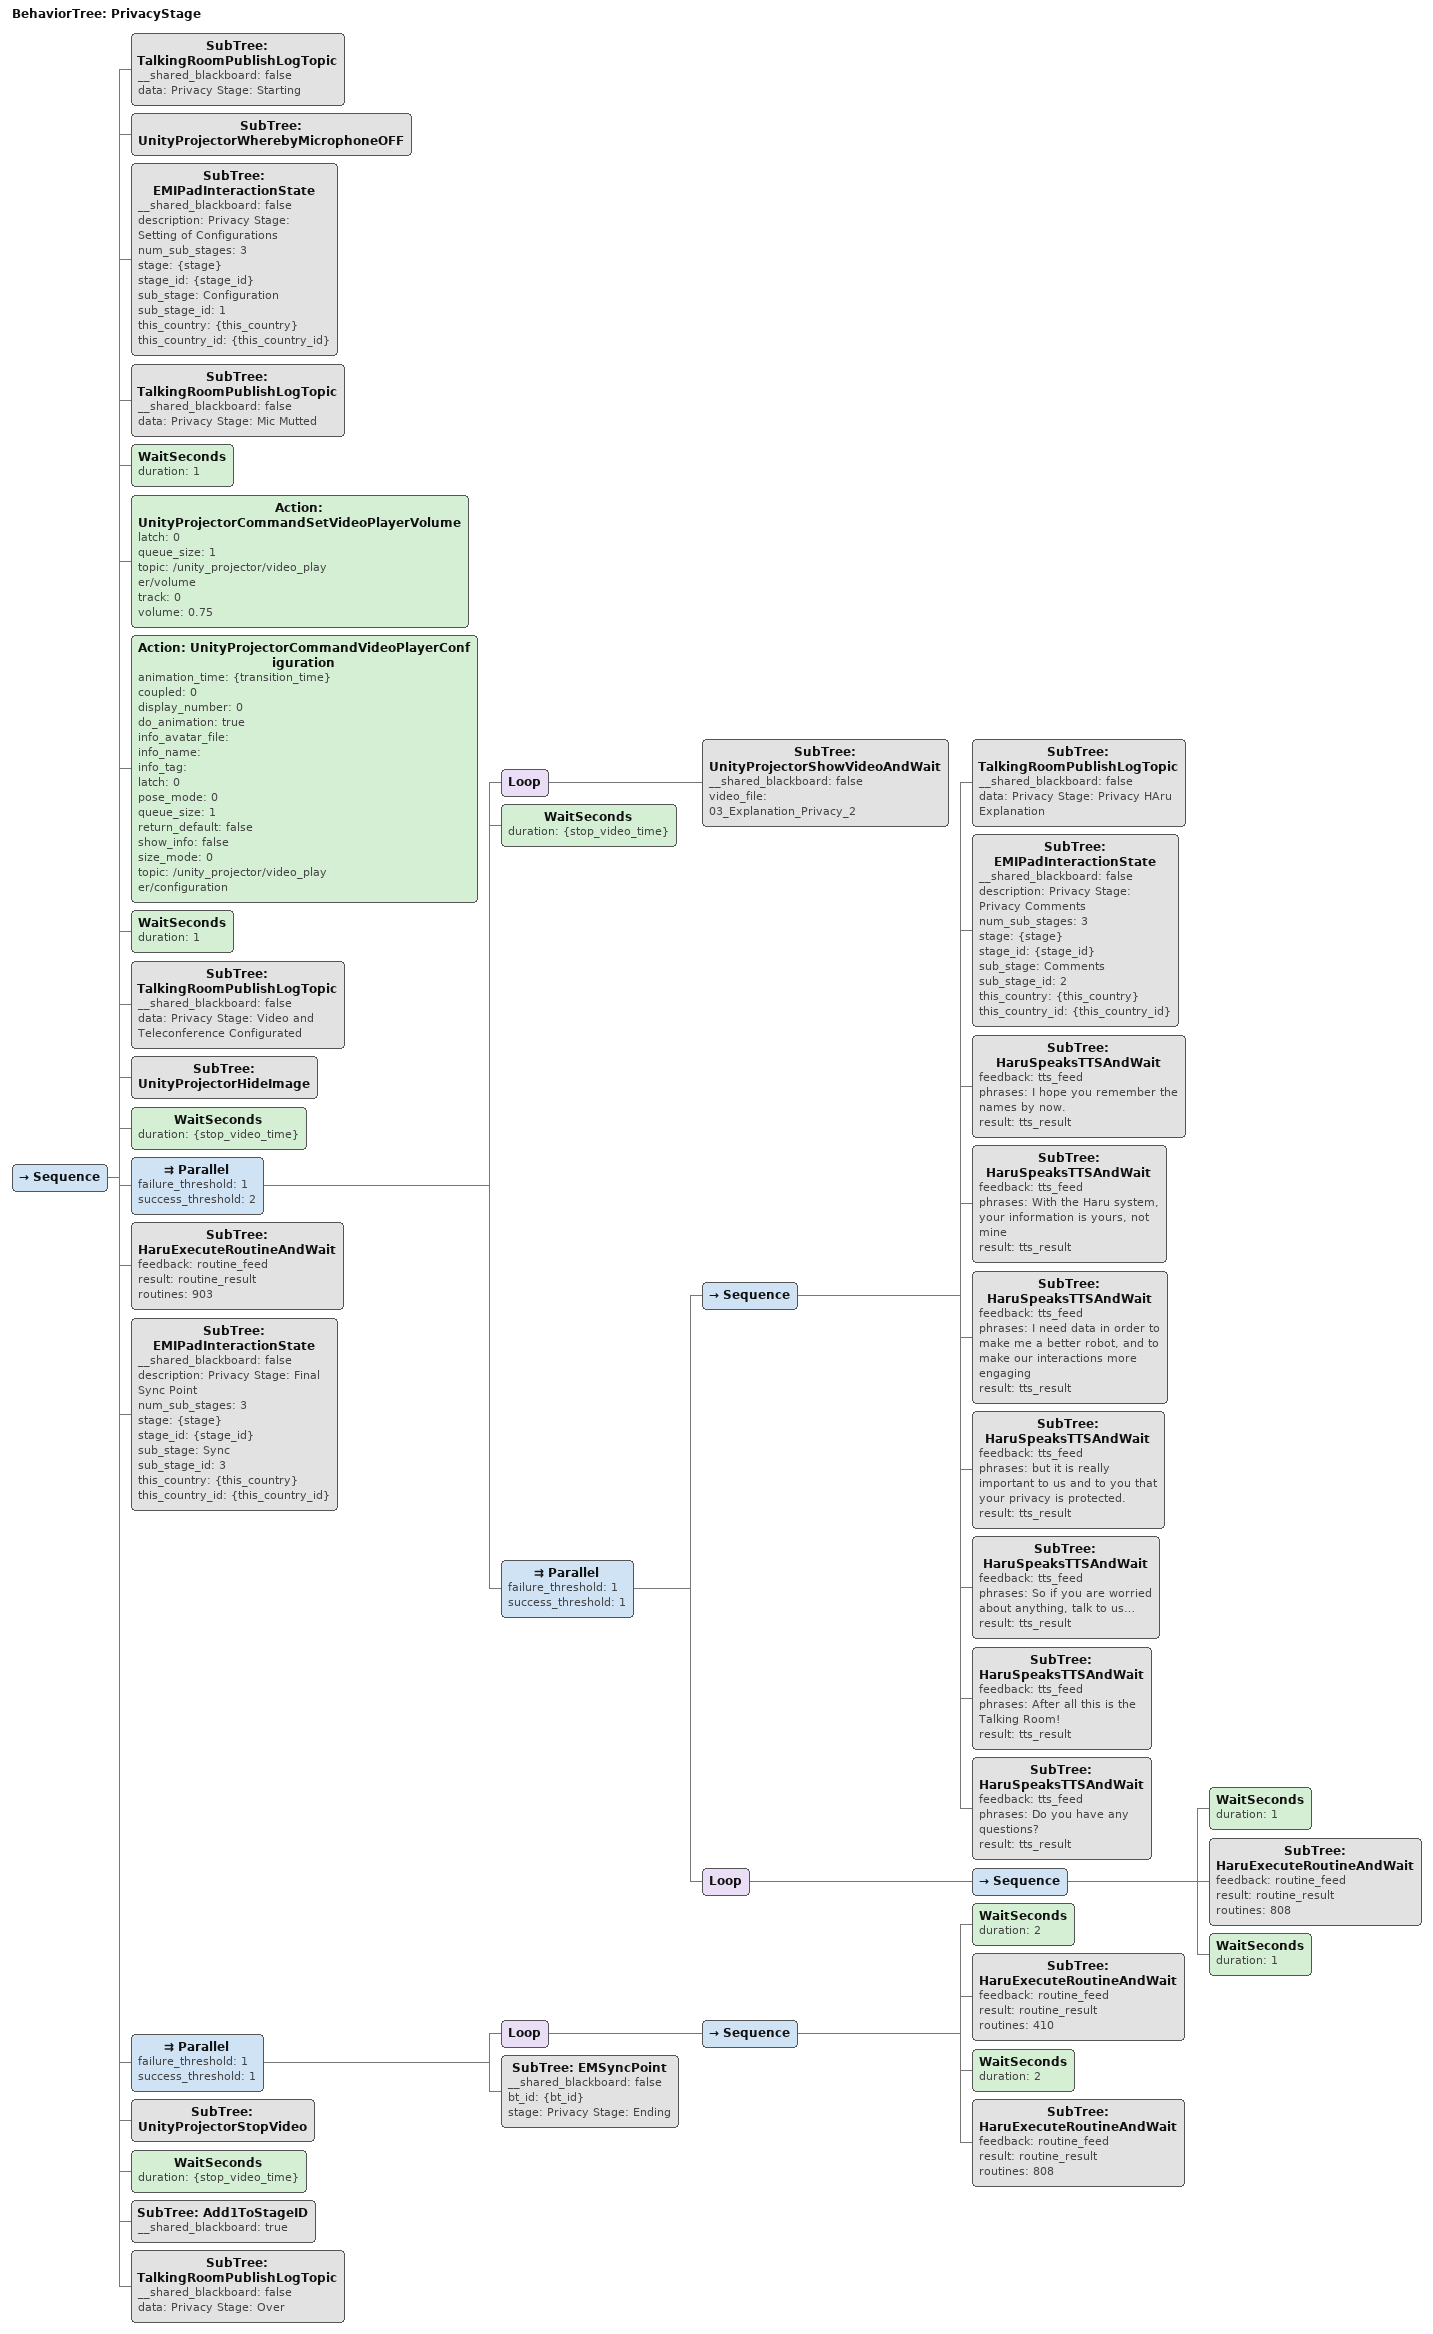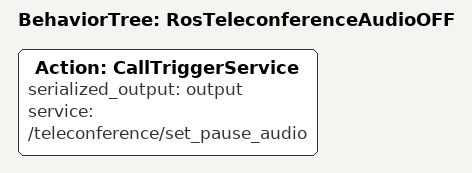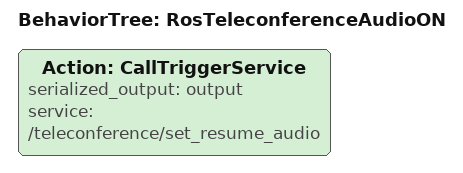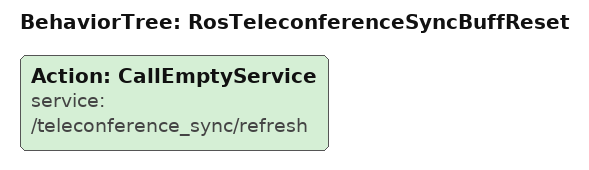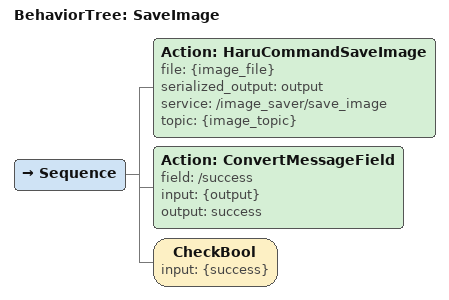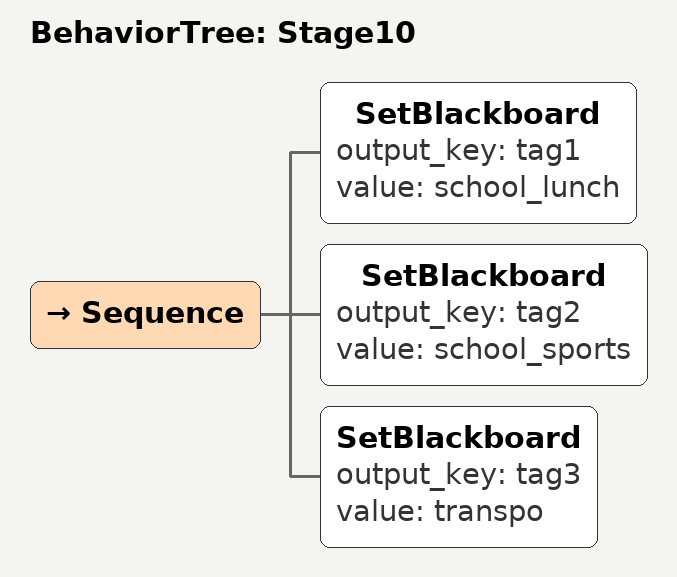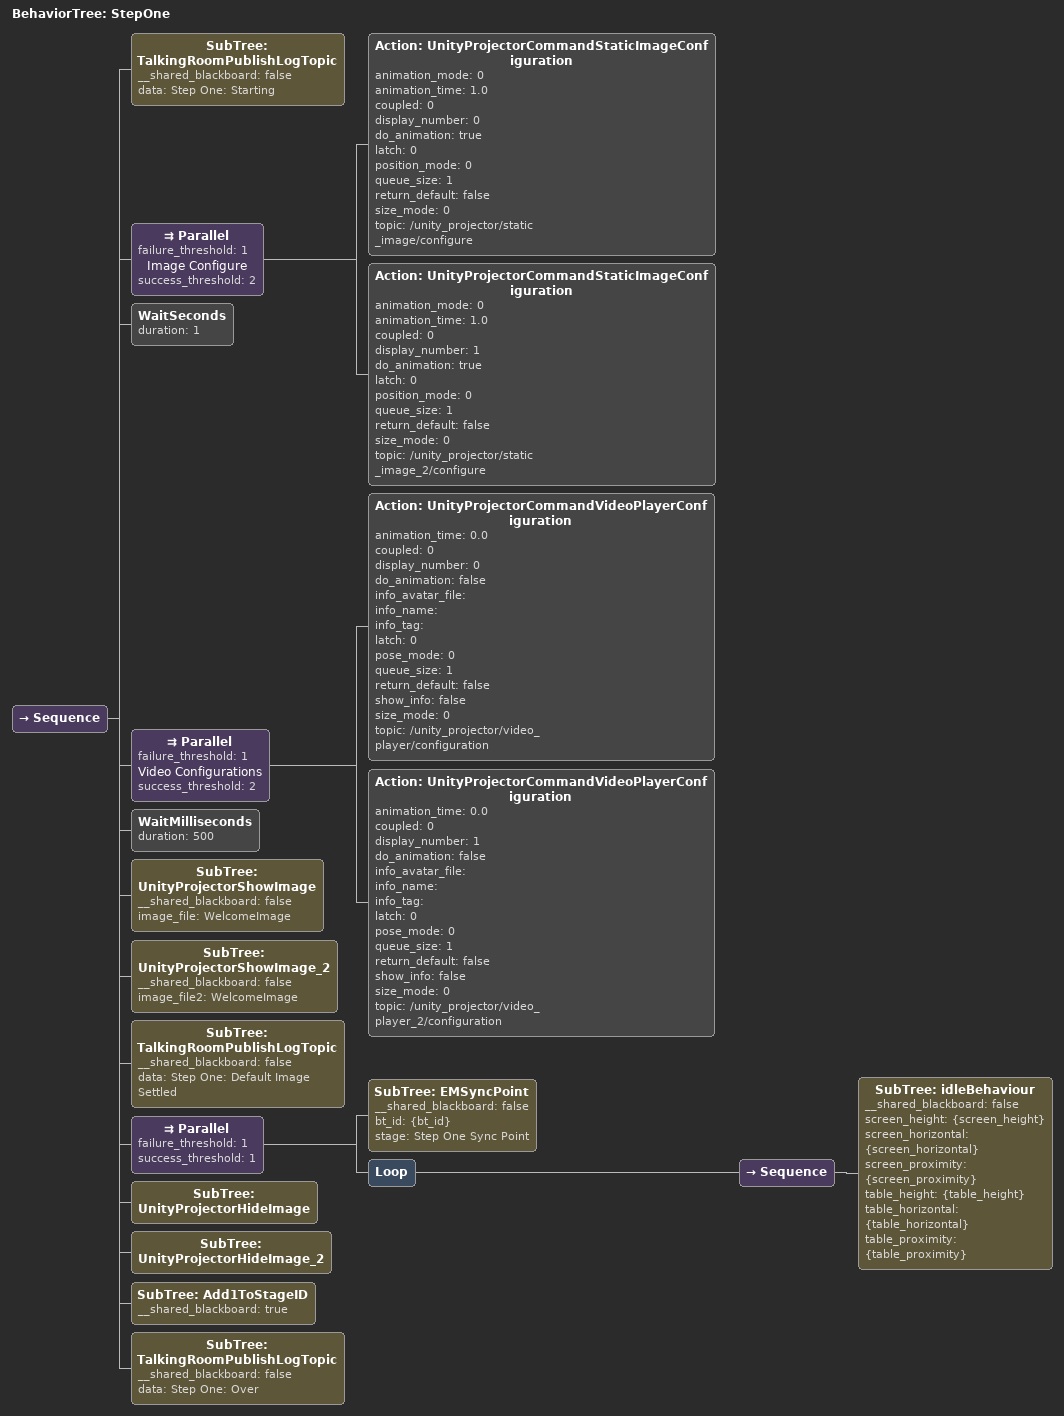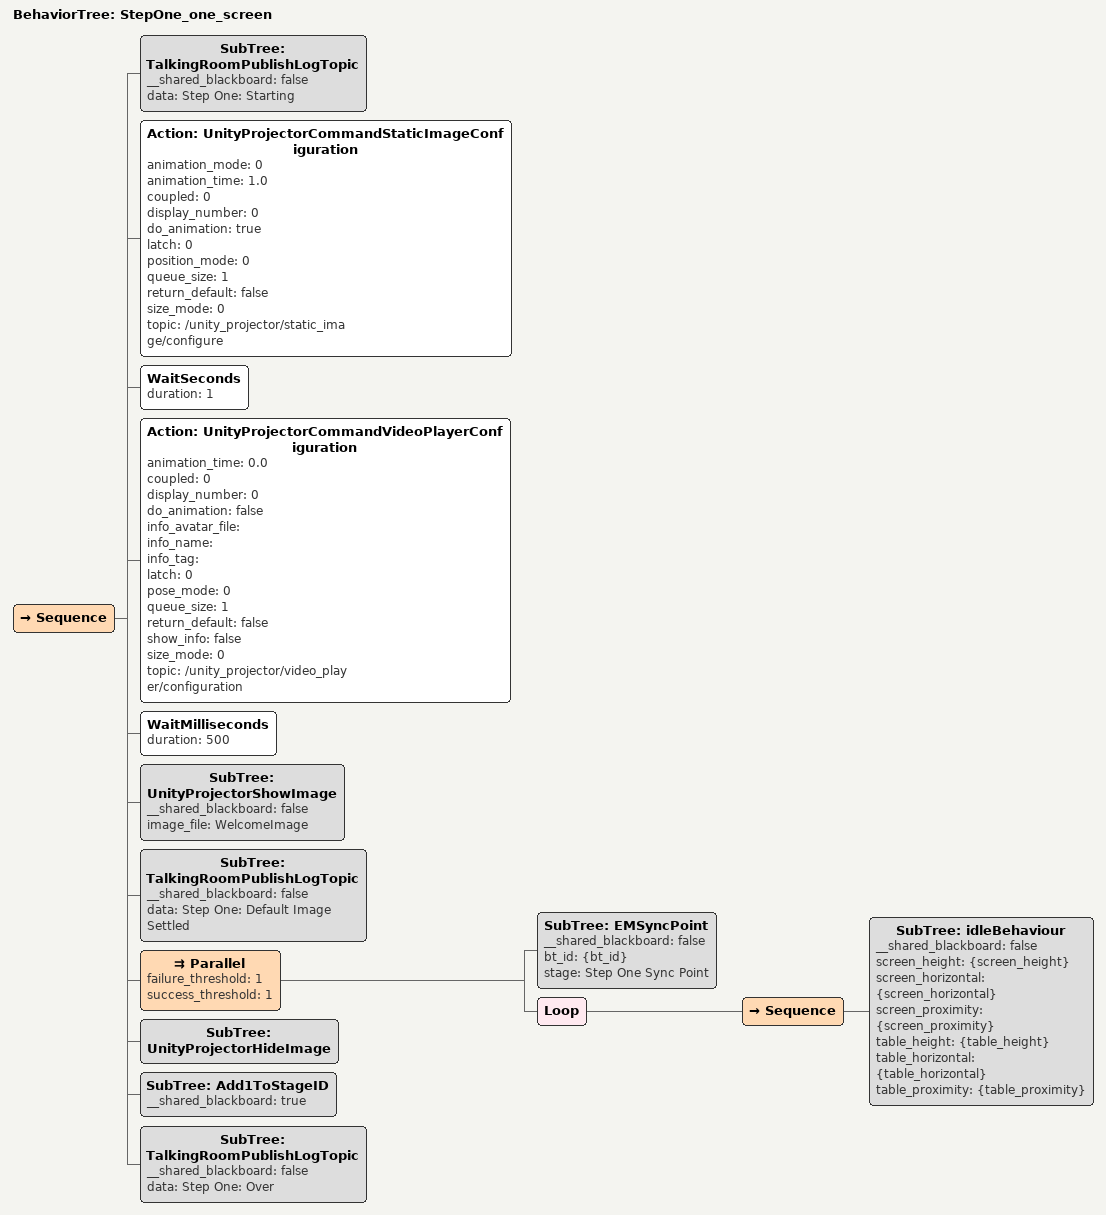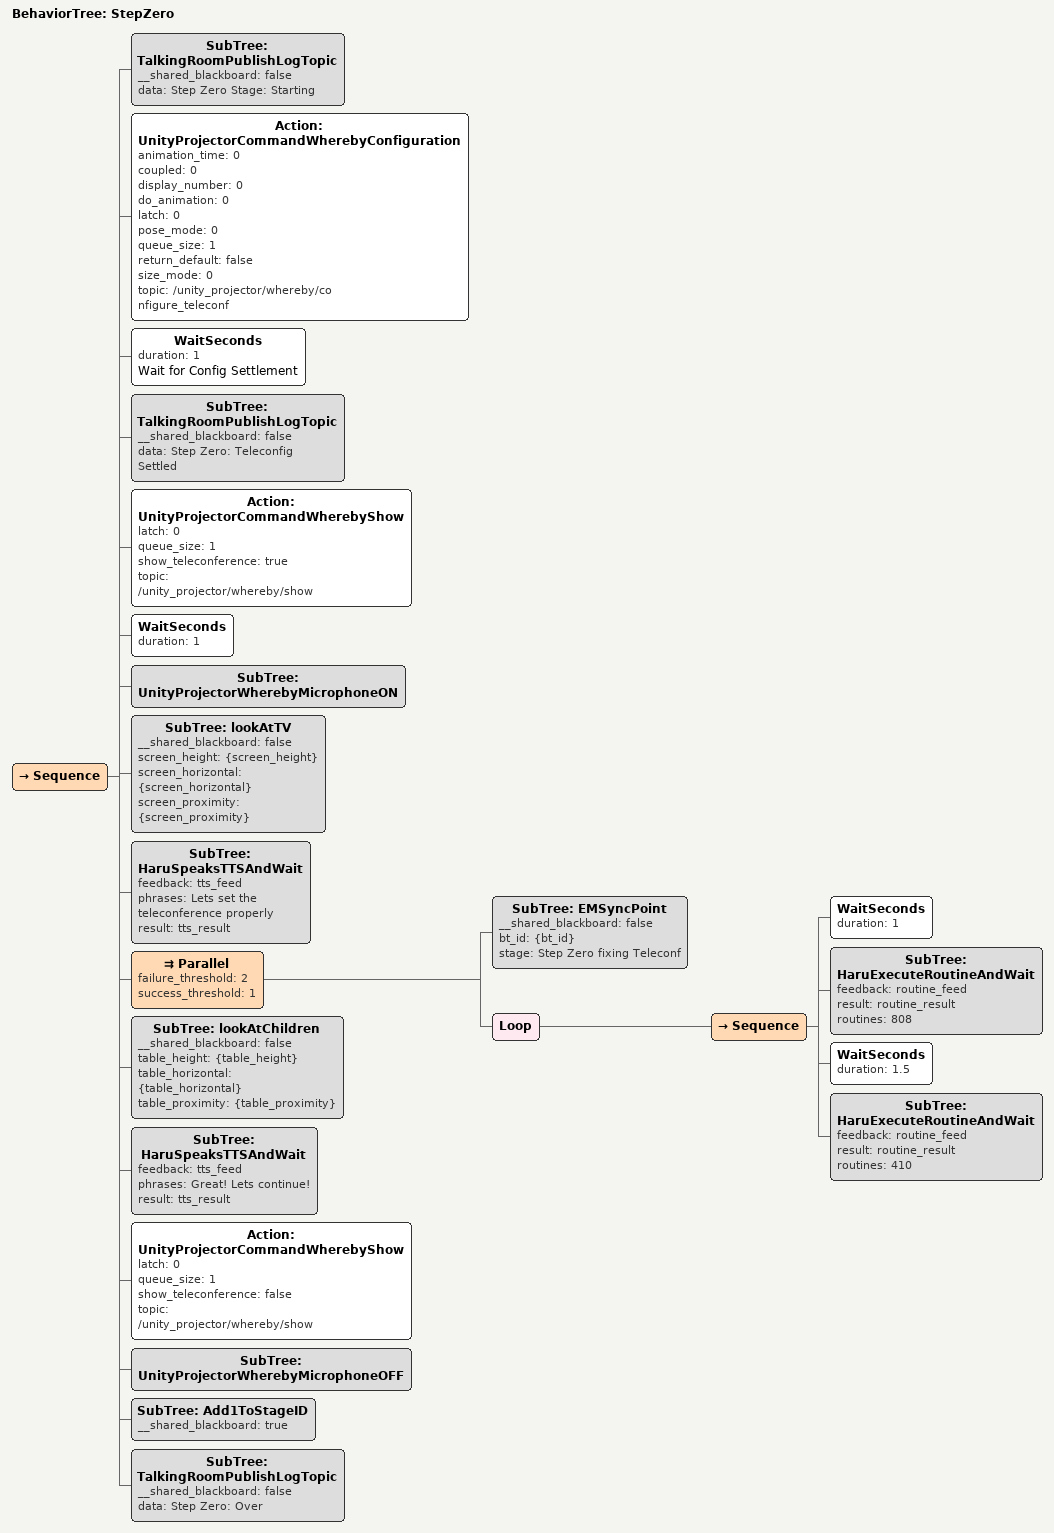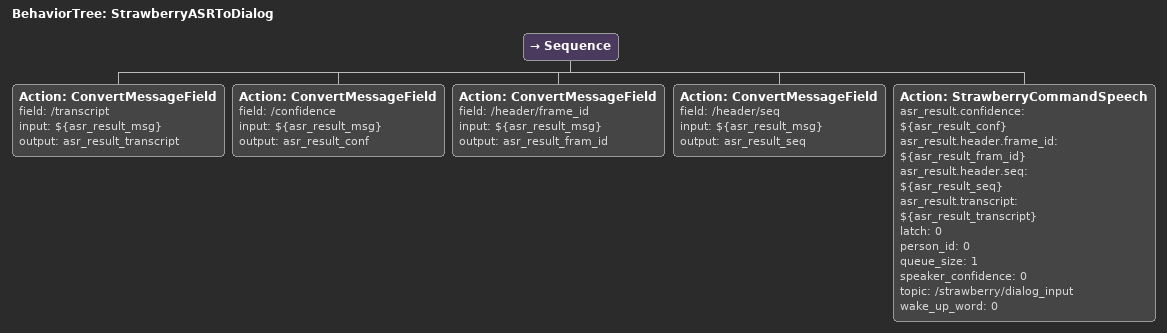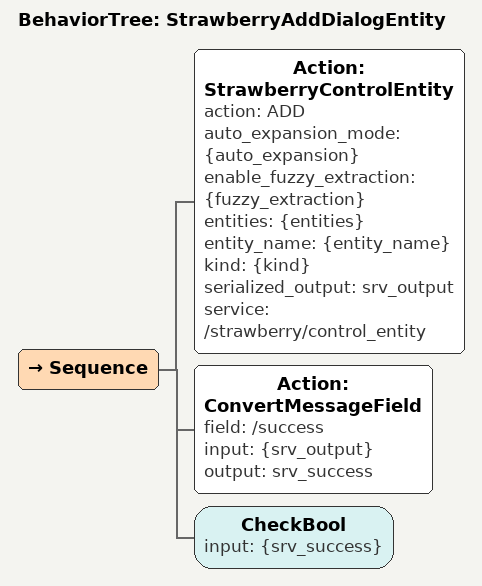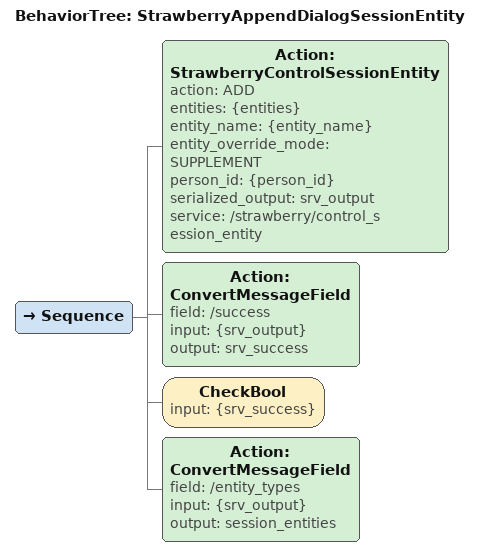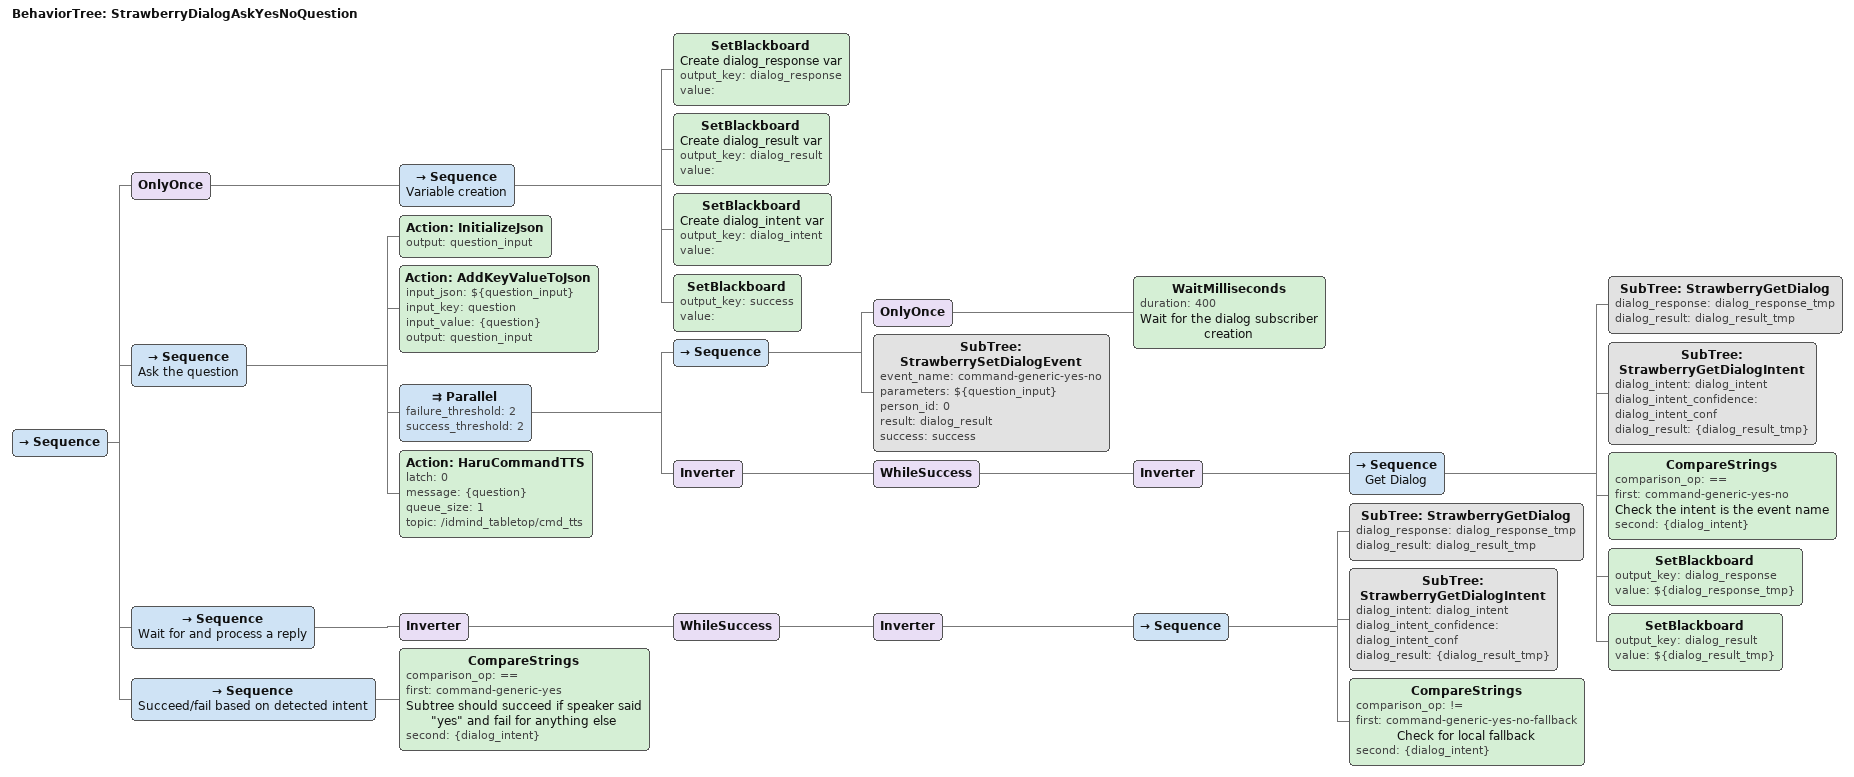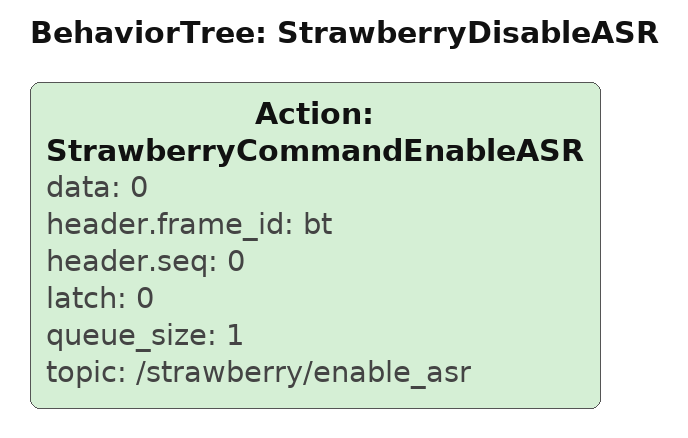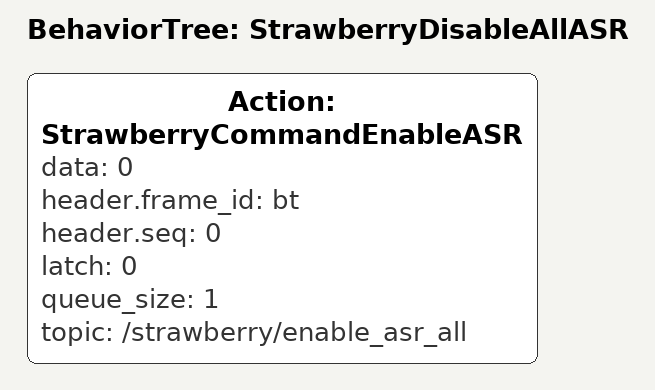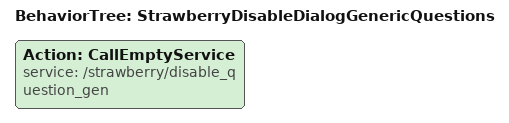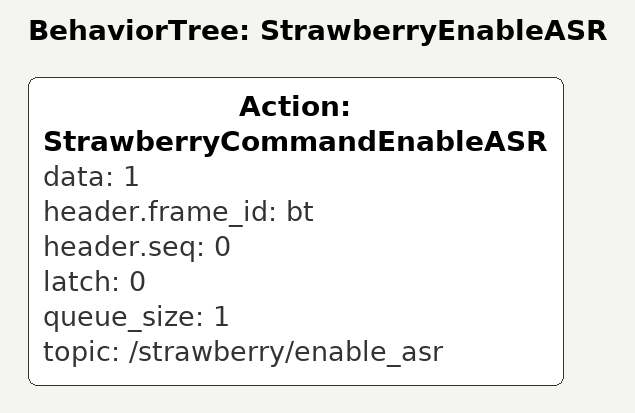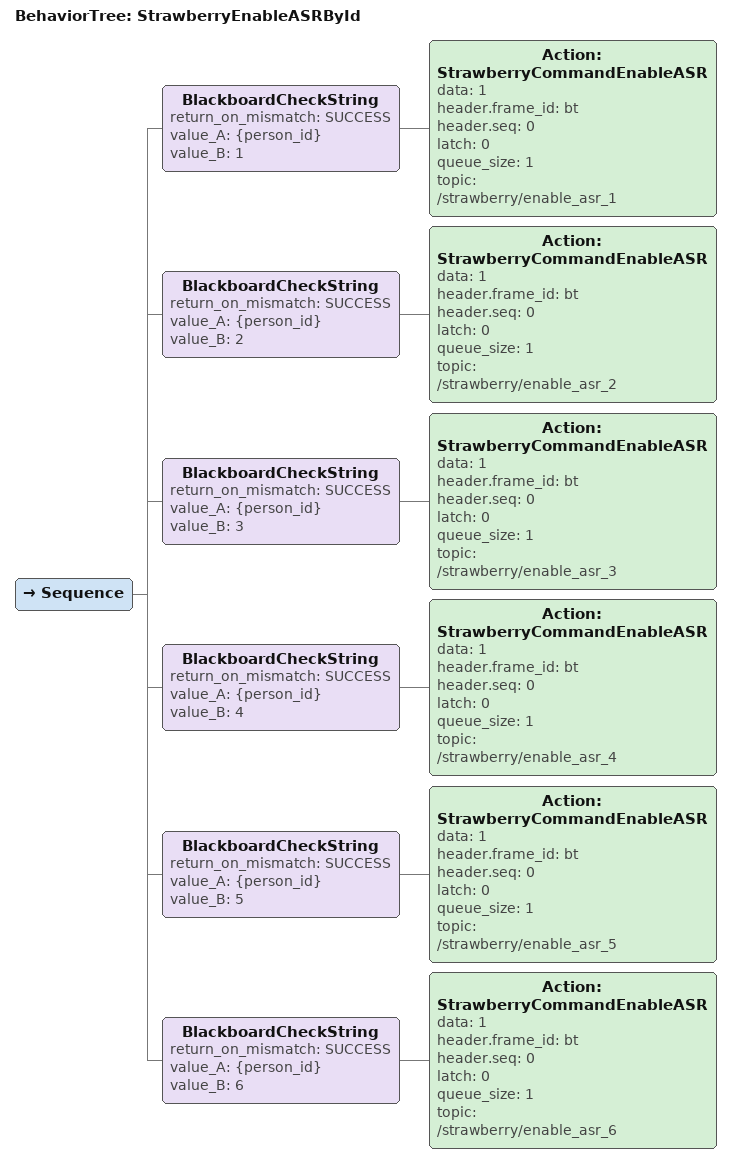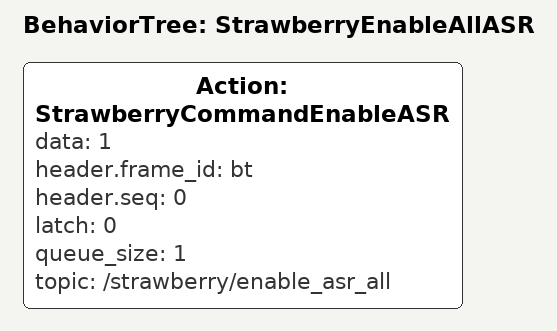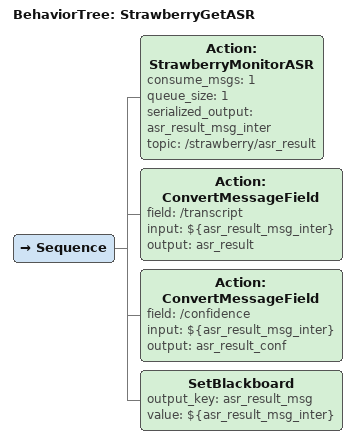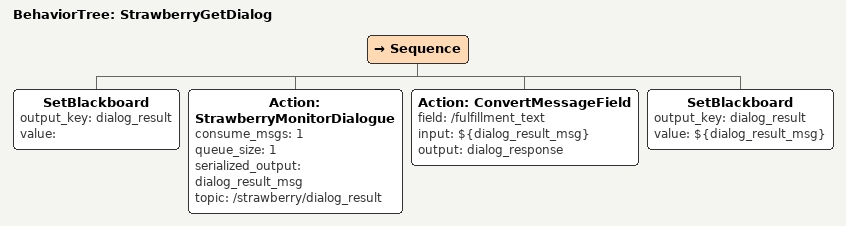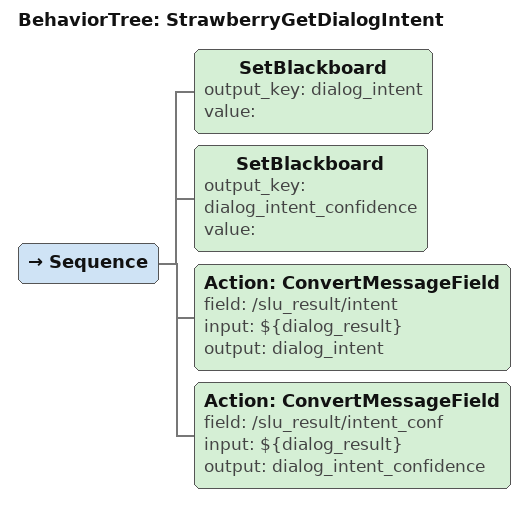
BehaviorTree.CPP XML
<BehaviorTree ID="PrivacyStage">
        <Sequence>
            <SubTree ID="TalkingRoomPublishLogTopic" __shared_blackboard="false" data="Privacy Stage: Starting"/>
            <SubTree ID="UnityProjectorWherebyMicrophoneOFF"/>
            <SubTree ID="EMIPadInteractionState" __shared_blackboard="false" description="Privacy Stage: Setting of Configurations" num_sub_stages="3" stage="{stage}" stage_id="{stage_id}" sub_stage="Configuration" sub_stage_id="1" this_country="{this_country}" this_country_id="{this_country_id}"/>
            <SubTree ID="TalkingRoomPublishLogTopic" __shared_blackboard="false" data="Privacy Stage: Mic Mutted"/>
            <WaitSeconds duration="1"/>
            <Action ID="UnityProjectorCommandSetVideoPlayerVolume" latch="0" queue_size="1" topic="/unity_projector/video_player/volume" track="0" volume="0.75"/>
            <Action ID="UnityProjectorCommandVideoPlayerConfiguration" animation_time=" {transition_time}" coupled="0" display_number="0" do_animation="true" info_avatar_file="" info_name="" info_tag="" latch="0" pose_mode="0" queue_size="1" return_default="false" show_info="false" size_mode="0" topic="/unity_projector/video_player/configuration"/>
            <WaitSeconds duration="1"/>
            <SubTree ID="TalkingRoomPublishLogTopic" __shared_blackboard="false" data="Privacy Stage: Video and Teleconference Configurated"/>
            <SubTree ID="UnityProjectorHideImage"/>
            <WaitSeconds duration="{stop_video_time}"/>
            <Parallel failure_threshold="1" success_threshold="2">
                <Loop>
                    <SubTree ID="UnityProjectorShowVideoAndWait" __shared_blackboard="false" video_file="03_Explanation_Privacy_2"/>
                </Loop>
                <WaitSeconds duration="{stop_video_time}"/>
                <Parallel failure_threshold="1" success_threshold="1">
                    <Sequence>
                        <SubTree ID="TalkingRoomPublishLogTopic" __shared_blackboard="false" data="Privacy Stage: Privacy HAru Explanation"/>
                        <SubTree ID="EMIPadInteractionState" __shared_blackboard="false" description="Privacy Stage: Privacy Comments" num_sub_stages="3" stage="{stage}" stage_id="{stage_id}" sub_stage="Comments" sub_stage_id="2" this_country="{this_country}" this_country_id="{this_country_id}"/>
                        <SubTree ID="HaruSpeaksTTSAndWait" feedback="tts_feed" phrases="I hope you remember the names by now.
" result="tts_result"/>
                        <SubTree ID="HaruSpeaksTTSAndWait" feedback="tts_feed" phrases="With the Haru system, your information is yours, not mine" result="tts_result"/>
                        <SubTree ID="HaruSpeaksTTSAndWait" feedback="tts_feed" phrases="I need data in order to make me a better robot, and to make our interactions more engaging" result="tts_result"/>
                        <SubTree ID="HaruSpeaksTTSAndWait" feedback="tts_feed" phrases="but it is really important to us and to you that your privacy is protected." result="tts_result"/>
                        <SubTree ID="HaruSpeaksTTSAndWait" feedback="tts_feed" phrases="So if you are worried about anything, talk to us…" result="tts_result"/>
                        <SubTree ID="HaruSpeaksTTSAndWait" feedback="tts_feed" phrases="After all this is the Talking Room!
" result="tts_result"/>
                        <SubTree ID="HaruSpeaksTTSAndWait" feedback="tts_feed" phrases="Do you have any questions?" result="tts_result"/>
                    </Sequence>
                    <Loop>
                        <Sequence>
                            <WaitSeconds duration="1"/>
                            <SubTree ID="HaruExecuteRoutineAndWait" feedback="routine_feed" result="routine_result" routines="808"/>
                            <WaitSeconds duration="1"/>
                        </Sequence>
                    </Loop>
                </Parallel>
            </Parallel>
            <SubTree ID="HaruExecuteRoutineAndWait" feedback="routine_feed" result="routine_result" routines="903"/>
            <SubTree ID="EMIPadInteractionState" __shared_blackboard="false" description="Privacy Stage: Final Sync Point" num_sub_stages="3" stage="{stage}" stage_id="{stage_id}" sub_stage="Sync" sub_stage_id="3" this_country="{this_country}" this_country_id="{this_country_id}"/>
            <Parallel failure_threshold="1" success_threshold="1">
                <Loop>
                    <Sequence>
                        <WaitSeconds duration="2"/>
                        <SubTree ID="HaruExecuteRoutineAndWait" feedback="routine_feed" result="routine_result" routines="410"/>
                        <WaitSeconds duration="2"/>
                        <SubTree ID="HaruExecuteRoutineAndWait" feedback="routine_feed" result="routine_result" routines="808"/>
                    </Sequence>
                </Loop>
                <SubTree ID="EMSyncPoint" __shared_blackboard="false" bt_id="{bt_id}" stage="Privacy Stage: Ending"/>
            </Parallel>
            <SubTree ID="UnityProjectorStopVideo"/>
            <WaitSeconds duration="{stop_video_time}"/>
            <SubTree ID="Add1ToStageID" __shared_blackboard="true"/>
            <SubTree ID="TalkingRoomPublishLogTopic" __shared_blackboard="false" data="Privacy Stage: Over"/>
        </Sequence>
    </BehaviorTree>

<BehaviorTree ID="RosTeleconferenceAudioOFF">
    <Action ID="CallTriggerService" serialized_output="output" service="/teleconference/set_pause_audio"/>
</BehaviorTree>

<BehaviorTree ID="RosTeleconferenceAudioON">
    <Action ID="CallTriggerService" serialized_output="output" service="/teleconference/set_resume_audio"/>
</BehaviorTree>

<BehaviorTree ID="RosTeleconferenceSyncBuffReset">
    <Action ID="CallEmptyService" service="/teleconference_sync/refresh"/>
</BehaviorTree>

<BehaviorTree ID="SaveImage">
    <Sequence>
        <Action ID="HaruCommandSaveImage" file="{image_file}" serialized_output="output" service="/image_saver/save_image" topic="{image_topic}"/>
        <Action ID="ConvertMessageField" field="/success" input="{output}" output="success"/>
        <CheckBool input="{success}"/>
    </Sequence>
</BehaviorTree>

<BehaviorTree ID="Stage10">
    <Sequence>
        <SetBlackboard output_key="tag1" value="school_lunch"/>
        <SetBlackboard output_key="tag2" value="school_sports"/>
        <SetBlackboard output_key="tag3" value="transpo"/>
    </Sequence>
</BehaviorTree>

<BehaviorTree ID="StepOne">
    <Sequence>
        <SubTree ID="TalkingRoomPublishLogTopic" __shared_blackboard="false" data="Step One: Starting"/>
        <Parallel failure_threshold="1" name="Image Configure" success_threshold="2">
            <Action ID="UnityProjectorCommandStaticImageConfiguration" animation_mode="0" animation_time="1.0" coupled="0" display_number="0" do_animation="true" latch="0" position_mode="0" queue_size="1" return_default="false" size_mode="0" topic="/unity_projector/static_image/configure"/>
            <Action ID="UnityProjectorCommandStaticImageConfiguration" animation_mode="0" animation_time="1.0" coupled="0" display_number="1" do_animation="true" latch="0" position_mode="0" queue_size="1" return_default="false" size_mode="0" topic="/unity_projector/static_image_2/configure"/>
        </Parallel>
        <WaitSeconds duration="1"/>
        <Parallel failure_threshold="1" name="Video Configurations" success_threshold="2">
            <Action ID="UnityProjectorCommandVideoPlayerConfiguration" animation_time="0.0" coupled="0" display_number="0" do_animation="false" info_avatar_file="" info_name="" info_tag="" latch="0" pose_mode="0" queue_size="1" return_default="false" show_info="false" size_mode="0" topic="/unity_projector/video_player/configuration"/>
            <Action ID="UnityProjectorCommandVideoPlayerConfiguration" animation_time="0.0" coupled="0" display_number="1" do_animation="false" info_avatar_file="" info_name="" info_tag="" latch="0" pose_mode="0" queue_size="1" return_default="false" show_info="false" size_mode="0" topic="/unity_projector/video_player_2/configuration"/>
        </Parallel>
        <WaitMilliseconds duration="500"/>
        <SubTree ID="UnityProjectorShowImage" __shared_blackboard="false" image_file="WelcomeImage"/>
        <SubTree ID="UnityProjectorShowImage_2" __shared_blackboard="false" image_file2="WelcomeImage"/>
        <SubTree ID="TalkingRoomPublishLogTopic" __shared_blackboard="false" data="Step One: Default Image Settled"/>
        <Parallel failure_threshold="1" success_threshold="1">
            <SubTree ID="EMSyncPoint" __shared_blackboard="false" bt_id="{bt_id}" stage="Step One Sync Point"/>
            <Loop>
                <Sequence>
                    <SubTree ID="idleBehaviour" __shared_blackboard="false" screen_height="{screen_height}" screen_horizontal="{screen_horizontal}" screen_proximity="{screen_proximity}" table_height="{table_height}" table_horizontal=" {table_horizontal}" table_proximity="{table_proximity}"/>
                </Sequence>
            </Loop>
        </Parallel>
        <SubTree ID="UnityProjectorHideImage"/>
        <SubTree ID="UnityProjectorHideImage_2"/>
        <SubTree ID="Add1ToStageID" __shared_blackboard="true"/>
        <SubTree ID="TalkingRoomPublishLogTopic" __shared_blackboard="false" data="Step One: Over"/>
    </Sequence>
</BehaviorTree>

<BehaviorTree ID="StepOne_one_screen">
    <Sequence>
        <SubTree ID="TalkingRoomPublishLogTopic" __shared_blackboard="false" data="Step One: Starting"/>
        <Action ID="UnityProjectorCommandStaticImageConfiguration" animation_mode="0" animation_time="1.0" coupled="0" display_number="0" do_animation="true" latch="0" position_mode="0" queue_size="1" return_default="false" size_mode="0" topic="/unity_projector/static_image/configure"/>
        <WaitSeconds duration="1"/>
        <Action ID="UnityProjectorCommandVideoPlayerConfiguration" animation_time="0.0" coupled="0" display_number="0" do_animation="false" info_avatar_file="" info_name="" info_tag="" latch="0" pose_mode="0" queue_size="1" return_default="false" show_info="false" size_mode="0" topic="/unity_projector/video_player/configuration"/>
        <WaitMilliseconds duration="500"/>
        <SubTree ID="UnityProjectorShowImage" __shared_blackboard="false" image_file="WelcomeImage"/>
        <SubTree ID="TalkingRoomPublishLogTopic" __shared_blackboard="false" data="Step One: Default Image Settled"/>
        <Parallel failure_threshold="1" success_threshold="1">
            <SubTree ID="EMSyncPoint" __shared_blackboard="false" bt_id="{bt_id}" stage="Step One Sync Point"/>
            <Loop>
                <Sequence>
                    <SubTree ID="idleBehaviour" __shared_blackboard="false" screen_height="{screen_height}" screen_horizontal="{screen_horizontal}" screen_proximity="{screen_proximity}" table_height="{table_height}" table_horizontal=" {table_horizontal}" table_proximity="{table_proximity}"/>
                </Sequence>
            </Loop>
        </Parallel>
        <SubTree ID="UnityProjectorHideImage"/>
        <SubTree ID="Add1ToStageID" __shared_blackboard="true"/>
        <SubTree ID="TalkingRoomPublishLogTopic" __shared_blackboard="false" data="Step One: Over"/>
    </Sequence>
</BehaviorTree>

<BehaviorTree ID="StepZero">
    <Sequence>
        <SubTree ID="TalkingRoomPublishLogTopic" __shared_blackboard="false" data="Step Zero Stage: Starting"/>
        <Action ID="UnityProjectorCommandWherebyConfiguration" animation_time="0" coupled="0" display_number="0" do_animation="0" latch="0" pose_mode="0" queue_size="1" return_default="false" size_mode="0" topic="/unity_projector/whereby/configure_teleconf"/>
        <WaitSeconds duration="1" name="Wait for Config Settlement"/>
        <SubTree ID="TalkingRoomPublishLogTopic" __shared_blackboard="false" data="Step Zero: Teleconfig Settled"/>
        <Action ID="UnityProjectorCommandWherebyShow" latch="0" queue_size="1" show_teleconference="true" topic="/unity_projector/whereby/show"/>
        <WaitSeconds duration="1"/>
        <SubTree ID="UnityProjectorWherebyMicrophoneON"/>
        <SubTree ID="lookAtTV" __shared_blackboard="false" screen_height="{screen_height}" screen_horizontal="{screen_horizontal}" screen_proximity="{screen_proximity}"/>
        <SubTree ID="HaruSpeaksTTSAndWait" feedback="tts_feed" phrases="Lets set the teleconference properly" result="tts_result"/>
        <Parallel failure_threshold="2" success_threshold="1">
            <SubTree ID="EMSyncPoint" __shared_blackboard="false" bt_id="{bt_id}" stage="Step Zero fixing Teleconf"/>
            <Loop>
                <Sequence>
                    <WaitSeconds duration="1"/>
                    <SubTree ID="HaruExecuteRoutineAndWait" feedback="routine_feed" result="routine_result" routines="808"/>
                    <WaitSeconds duration="1.5"/>
                    <SubTree ID="HaruExecuteRoutineAndWait" feedback="routine_feed" result="routine_result" routines="410"/>
                </Sequence>
            </Loop>
        </Parallel>
        <SubTree ID="lookAtChildren" __shared_blackboard="false" table_height="{table_height}" table_horizontal="{table_horizontal}" table_proximity="{table_proximity}"/>
        <SubTree ID="HaruSpeaksTTSAndWait" feedback="tts_feed" phrases="Great! Lets continue!" result="tts_result"/>
        <Action ID="UnityProjectorCommandWherebyShow" latch="0" queue_size="1" show_teleconference="false" topic="/unity_projector/whereby/show"/>
        <SubTree ID="UnityProjectorWherebyMicrophoneOFF"/>
        <SubTree ID="Add1ToStageID" __shared_blackboard="true"/>
        <SubTree ID="TalkingRoomPublishLogTopic" __shared_blackboard="false" data="Step Zero: Over"/>
    </Sequence>
</BehaviorTree>

<BehaviorTree ID="StrawberryASRToDialog">
    <Sequence>
        <Action ID="ConvertMessageField" field="/transcript" input="${asr_result_msg}" output="asr_result_transcript"/>
        <Action ID="ConvertMessageField" field="/confidence" input="${asr_result_msg}" output="asr_result_conf"/>
        <Action ID="ConvertMessageField" field="/header/frame_id" input="${asr_result_msg}" output="asr_result_fram_id"/>
        <Action ID="ConvertMessageField" field="/header/seq" input="${asr_result_msg}" output="asr_result_seq"/>
        <Action ID="StrawberryCommandSpeech" asr_result.confidence="${asr_result_conf}" asr_result.header.frame_id="${asr_result_fram_id}" asr_result.header.seq="${asr_result_seq}" asr_result.transcript="${asr_result_transcript}" latch="0" person_id="0" queue_size="1" speaker_confidence="0" topic="/strawberry/dialog_input" wake_up_word="0"/>
    </Sequence>
</BehaviorTree>

<BehaviorTree ID="StrawberryAddDialogEntity">
    <Sequence>
        <Action ID="StrawberryControlEntity" action="ADD" auto_expansion_mode="{auto_expansion}" enable_fuzzy_extraction="{fuzzy_extraction}" entities="{entities}" entity_name="{entity_name}" kind="{kind}" serialized_output="srv_output" service="/strawberry/control_entity"/>
        <Action ID="ConvertMessageField" field="/success" input="{srv_output}" output="srv_success"/>
        <CheckBool input="{srv_success}"/>
    </Sequence>
</BehaviorTree>

<BehaviorTree ID="StrawberryAppendDialogSessionEntity">
    <Sequence>
        <Action ID="StrawberryControlSessionEntity" action="ADD" entities="{entities}" entity_name="{entity_name}" entity_override_mode="SUPPLEMENT" person_id="{person_id}" serialized_output="srv_output" service="/strawberry/control_session_entity"/>
        <Action ID="ConvertMessageField" field="/success" input="{srv_output}" output="srv_success"/>
        <CheckBool input="{srv_success}"/>
        <Action ID="ConvertMessageField" field="/entity_types" input="{srv_output}" output="session_entities"/>
    </Sequence>
</BehaviorTree>

<BehaviorTree ID="StrawberryDialogAskYesNoQuestion">
    <Sequence>
        <OnlyOnce>
            <Sequence name="Variable creation">
                <SetBlackboard name="Create dialog_response var" output_key="dialog_response" value=""/>
                <SetBlackboard name="Create dialog_result var" output_key="dialog_result" value=""/>
                <SetBlackboard name="Create dialog_intent var" output_key="dialog_intent" value=""/>
                <SetBlackboard output_key="success" value=""/>
            </Sequence>
        </OnlyOnce>
        <Sequence name="Ask the question">
            <Action ID="InitializeJson" output="question_input"/>
            <Action ID="AddKeyValueToJson" input_json="${question_input}" input_key="question" input_value="{question}" output="question_input"/>
            <Parallel failure_threshold="2" success_threshold="2">
                <Sequence>
                    <OnlyOnce>
                        <WaitMilliseconds duration="400" name="Wait for the dialog subscriber creation"/>
                    </OnlyOnce>
                    <SubTree ID="StrawberrySetDialogEvent" event_name="command-generic-yes-no" parameters="${question_input}" person_id="0" result="dialog_result" success="success"/>
                </Sequence>
                <Inverter>
                    <WhileSuccess>
                        <Inverter>
                            <Sequence name="Get Dialog">
                                <SubTree ID="StrawberryGetDialog" dialog_response="dialog_response_tmp" dialog_result="dialog_result_tmp"/>
                                <SubTree ID="StrawberryGetDialogIntent" dialog_intent="dialog_intent" dialog_intent_confidence="dialog_intent_conf" dialog_result="{dialog_result_tmp}"/>
                                <CompareStrings comparison_op="==" first="command-generic-yes-no" name="Check the intent is the event name" second="{dialog_intent}"/>
                                <SetBlackboard output_key="dialog_response" value="${dialog_response_tmp}"/>
                                <SetBlackboard output_key="dialog_result" value="${dialog_result_tmp}"/>
                            </Sequence>
                        </Inverter>
                    </WhileSuccess>
                </Inverter>
            </Parallel>
            <Action ID="HaruCommandTTS" latch="0" message="{question}" queue_size="1" topic="/idmind_tabletop/cmd_tts"/>
        </Sequence>
        <Sequence name="Wait for and process a reply">
            <Inverter>
                <WhileSuccess>
                    <Inverter>
                        <Sequence>
                            <SubTree ID="StrawberryGetDialog" dialog_response="dialog_response_tmp" dialog_result="dialog_result_tmp"/>
                            <SubTree ID="StrawberryGetDialogIntent" dialog_intent="dialog_intent" dialog_intent_confidence="dialog_intent_conf" dialog_result="{dialog_result_tmp}"/>
                            <CompareStrings comparison_op="!=" first="command-generic-yes-no-fallback" name="Check for local fallback" second="{dialog_intent}"/>
                        </Sequence>
                    </Inverter>
                </WhileSuccess>
            </Inverter>
        </Sequence>
        <Sequence name="Succeed/fail based on detected intent">
            <CompareStrings comparison_op="==" first="command-generic-yes" name="Subtree should succeed if speaker said &quot;yes&quot; and fail for anything else" second="{dialog_intent}"/>
        </Sequence>
    </Sequence>
</BehaviorTree>

<BehaviorTree ID="StrawberryDisableASR">
    <Action ID="StrawberryCommandEnableASR" data="0" header.frame_id="bt" header.seq="0" latch="0" queue_size="1" topic="/strawberry/enable_asr"/>
</BehaviorTree>

<BehaviorTree ID="StrawberryDisableAllASR">
    <Action ID="StrawberryCommandEnableASR" data="0" header.frame_id="bt" header.seq="0" latch="0" queue_size="1" topic="/strawberry/enable_asr_all"/>
</BehaviorTree>

<BehaviorTree ID="StrawberryDisableDialogGenericQuestions">
    <Action ID="CallEmptyService" service="/strawberry/disable_question_gen"/>
</BehaviorTree>

<BehaviorTree ID="StrawberryEnableASR">
    <Action ID="StrawberryCommandEnableASR" data="1" header.frame_id="bt" header.seq="0" latch="0" queue_size="1" topic="/strawberry/enable_asr"/>
</BehaviorTree>

<BehaviorTree ID="StrawberryEnableASRById">
    <Sequence>
        <BlackboardCheckString return_on_mismatch="SUCCESS" value_A="{person_id}" value_B="1">
            <Action ID="StrawberryCommandEnableASR" data="1" header.frame_id="bt" header.seq="0" latch="0" queue_size="1" topic="/strawberry/enable_asr_1"/>
        </BlackboardCheckString>
        <BlackboardCheckString return_on_mismatch="SUCCESS" value_A="{person_id}" value_B="2">
            <Action ID="StrawberryCommandEnableASR" data="1" header.frame_id="bt" header.seq="0" latch="0" queue_size="1" topic="/strawberry/enable_asr_2"/>
        </BlackboardCheckString>
        <BlackboardCheckString return_on_mismatch="SUCCESS" value_A="{person_id}" value_B="3">
            <Action ID="StrawberryCommandEnableASR" data="1" header.frame_id="bt" header.seq="0" latch="0" queue_size="1" topic="/strawberry/enable_asr_3"/>
        </BlackboardCheckString>
        <BlackboardCheckString return_on_mismatch="SUCCESS" value_A="{person_id}" value_B="4">
            <Action ID="StrawberryCommandEnableASR" data="1" header.frame_id="bt" header.seq="0" latch="0" queue_size="1" topic="/strawberry/enable_asr_4"/>
        </BlackboardCheckString>
        <BlackboardCheckString return_on_mismatch="SUCCESS" value_A="{person_id}" value_B="5">
            <Action ID="StrawberryCommandEnableASR" data="1" header.frame_id="bt" header.seq="0" latch="0" queue_size="1" topic="/strawberry/enable_asr_5"/>
        </BlackboardCheckString>
        <BlackboardCheckString return_on_mismatch="SUCCESS" value_A="{person_id}" value_B="6">
            <Action ID="StrawberryCommandEnableASR" data="1" header.frame_id="bt" header.seq="0" latch="0" queue_size="1" topic="/strawberry/enable_asr_6"/>
        </BlackboardCheckString>
    </Sequence>
</BehaviorTree>

<BehaviorTree ID="StrawberryEnableAllASR">
    <Action ID="StrawberryCommandEnableASR" data="1" header.frame_id="bt" header.seq="0" latch="0" queue_size="1" topic="/strawberry/enable_asr_all"/>
</BehaviorTree>

<BehaviorTree ID="StrawberryGetASR">
    <Sequence>
        <Action ID="StrawberryMonitorASR" consume_msgs="1" queue_size="1" serialized_output="asr_result_msg_inter" topic="/strawberry/asr_result"/>
        <Action ID="ConvertMessageField" field="/transcript" input="${asr_result_msg_inter}" output="asr_result"/>
        <Action ID="ConvertMessageField" field="/confidence" input="${asr_result_msg_inter}" output="asr_result_conf"/>
        <SetBlackboard output_key="asr_result_msg" value="${asr_result_msg_inter}"/>
    </Sequence>
</BehaviorTree>

<BehaviorTree ID="StrawberryGetDialog">
    <Sequence>
        <SetBlackboard output_key="dialog_result" value=""/>
        <Action ID="StrawberryMonitorDialogue" consume_msgs="1" queue_size="1" serialized_output="dialog_result_msg" topic="/strawberry/dialog_result"/>
        <Action ID="ConvertMessageField" field="/fulfillment_text" input="${dialog_result_msg}" output="dialog_response"/>
        <SetBlackboard output_key="dialog_result" value="${dialog_result_msg}"/>
    </Sequence>
</BehaviorTree>

<BehaviorTree ID="StrawberryGetDialogIntent">
    <Sequence>
        <SetBlackboard output_key="dialog_intent" value=""/>
        <SetBlackboard output_key="dialog_intent_confidence" value=""/>
        <Action ID="ConvertMessageField" field="/slu_result/intent" input="${dialog_result}" output="dialog_intent"/>
        <Action ID="ConvertMessageField" field="/slu_result/intent_conf" input="${dialog_result}" output="dialog_intent_confidence"/>
    </Sequence>
</BehaviorTree>
